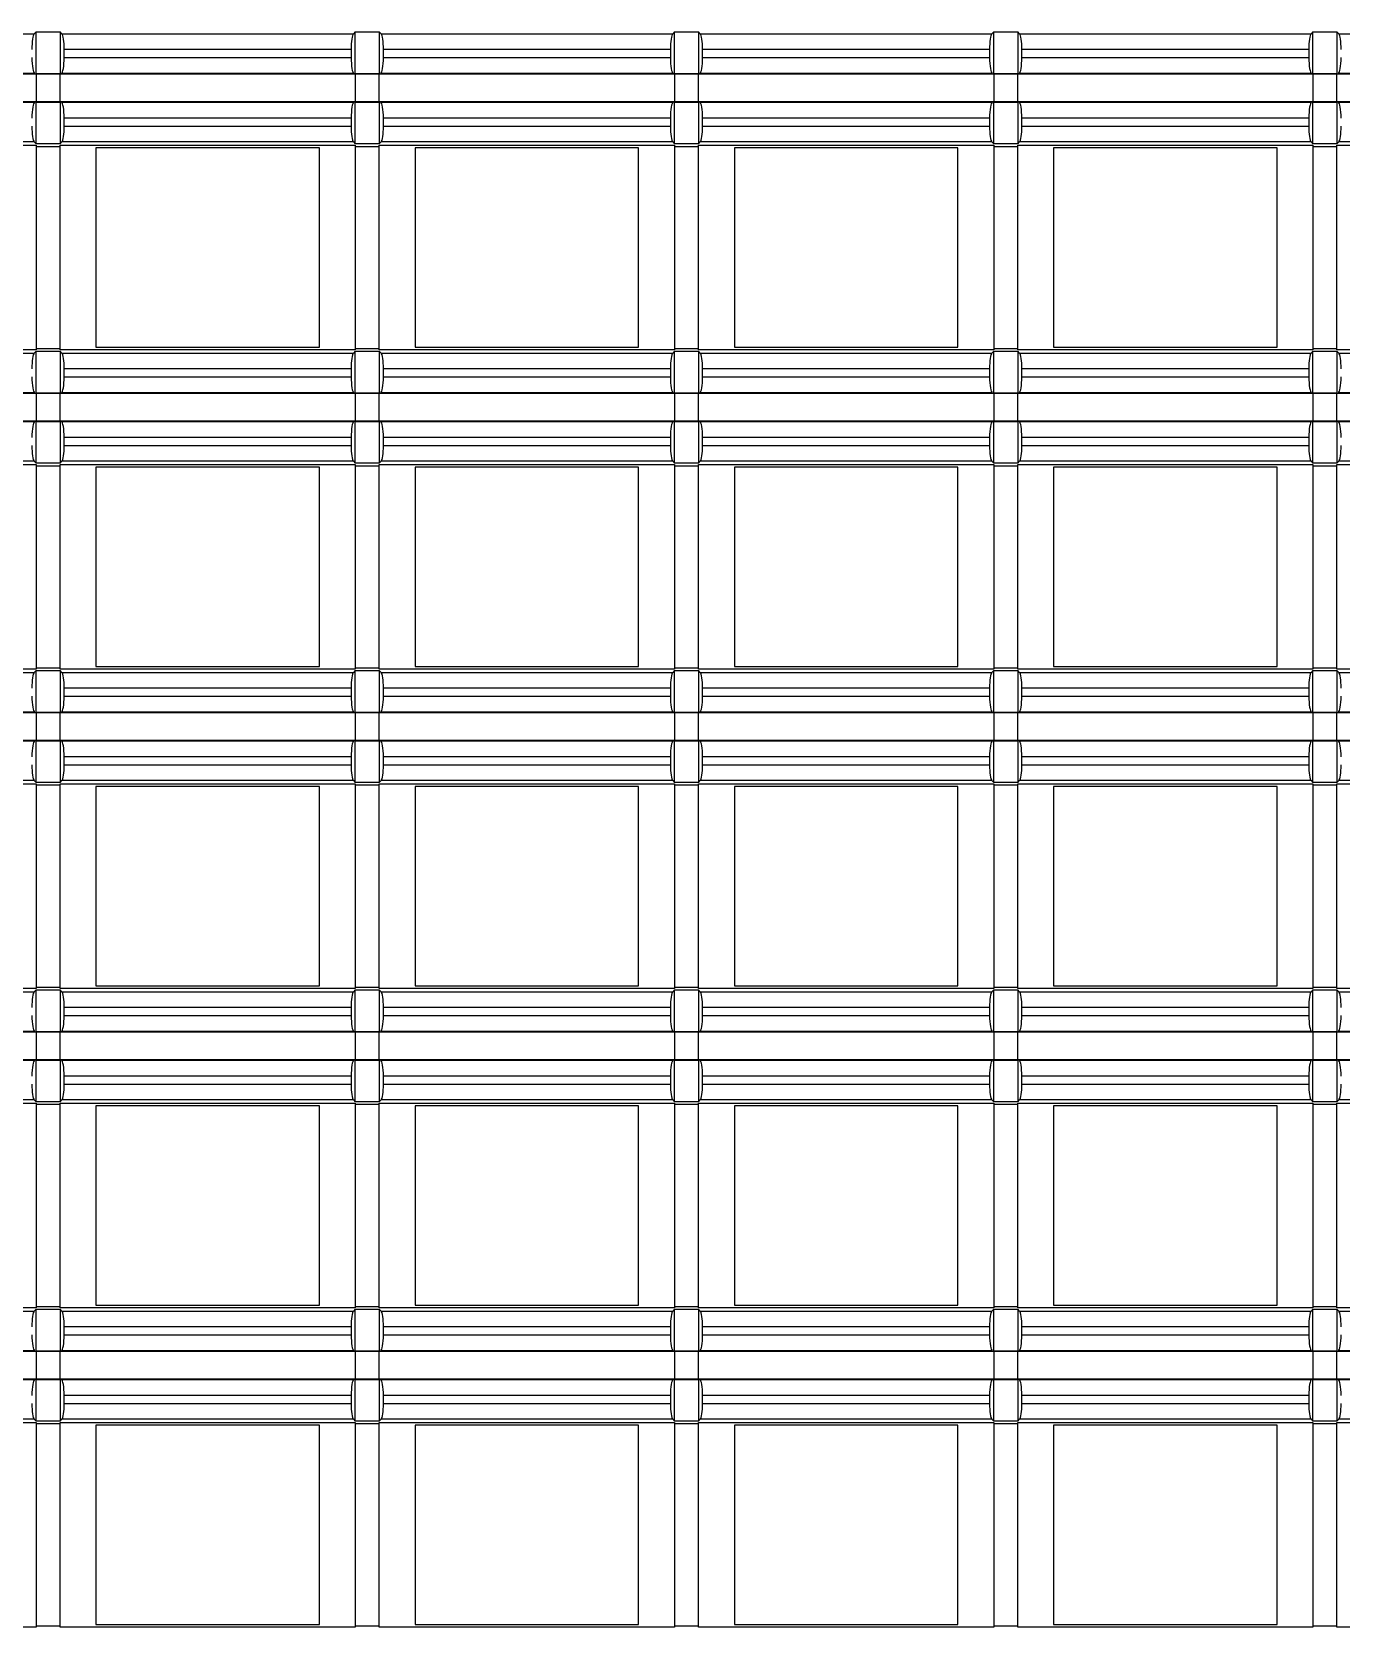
# Model space of a CAD drawing. Header units: inches. Extents: x 0 to 653, y 0 to 346.
# Drawn here: x 19.72 to 36.13, y 260.1 to 280.08 of the extents above; entities that cross this region are included whole.
import ezdxf

# ---------------------------------------------------------------- set-up
doc = ezdxf.new("R2010")
doc.units = ezdxf.units.IN
doc.header["$LTSCALE"] = 35.925693
doc.header["$MEASUREMENT"] = 0
doc.layers.add('2', color=7, linetype='CONTINUOUS')

msp = doc.modelspace()

# ---------------------------------------------------------------- linework, layer by layer
at = {"layer": '2', "color": 132, "linetype": 'Continuous', "true_color": 0x00cccc}
for p, q in [((16.096, 280.058), (19.75, 280.058)), ((19.773, 280.082), (19.75, 280.058)), ((19.773, 279.558), (19.773, 280.082)), ((19.773, 280.082), (20.073, 280.082)), ((20.073, 280.082), (20.073, 279.558)), ((20.096, 280.058), (20.073, 280.082)), ((20.096, 280.058), (23.75, 280.058)), ((23.773, 280.082), (23.75, 280.058)), ((23.773, 279.558), (23.773, 280.082)), ((23.773, 280.082), (24.073, 280.082)), ((24.073, 280.082), (24.073, 279.558)), ((24.096, 280.058), (24.073, 280.082)), ((24.096, 280.058), (27.75, 280.058)), ((27.773, 280.082), (27.75, 280.058)), ((27.773, 279.558), (27.773, 280.082)), ((27.773, 280.082), (28.073, 280.082)), ((28.073, 280.082), (28.073, 279.558)), ((28.096, 280.058), (28.073, 280.082)), ((28.096, 280.058), (31.75, 280.058)), ((31.773, 280.082), (31.75, 280.058)), ((31.773, 279.558), (31.773, 280.082)), ((31.773, 280.082), (32.073, 280.082)), ((32.073, 280.082), (32.073, 279.558)), ((32.096, 280.058), (32.073, 280.082)), ((32.096, 280.058), (35.75, 280.058)), ((35.773, 280.082), (35.75, 280.058)), ((35.773, 279.558), (35.773, 280.082)), ((35.773, 280.082), (36.073, 280.082)), ((36.073, 280.082), (36.073, 279.558)), ((36.096, 280.058), (36.073, 280.082)), ((36.096, 280.058), (39.749, 280.058)), ((20.126, 279.762), (20.126, 279.861)), ((23.721, 279.861), (20.126, 279.861)), ((20.126, 279.762), (23.721, 279.762)), ((23.721, 279.861), (23.721, 279.762)), ((24.125, 279.762), (24.125, 279.861)), ((27.721, 279.861), (24.125, 279.861)), ((24.125, 279.762), (27.721, 279.762)), ((27.721, 279.861), (27.721, 279.762)), ((28.125, 279.762), (28.125, 279.861)), ((31.72, 279.861), (28.125, 279.861)), ((28.125, 279.762), (31.72, 279.762)), ((31.72, 279.861), (31.72, 279.762)), ((32.125, 279.762), (32.125, 279.861)), ((35.72, 279.861), (32.125, 279.861)), ((32.125, 279.762), (35.72, 279.762)), ((35.72, 279.861), (35.72, 279.762)), ((16.073, 279.555), (19.773, 279.555)), ((19.755, 279.562), (16.092, 279.562)), ((19.755, 279.562), (19.773, 279.558)), ((20.073, 279.558), (19.773, 279.558)), ((19.773, 279.555), (19.773, 279.207)), ((20.073, 279.551), (19.773, 279.551)), ((20.073, 279.558), (20.092, 279.562)), ((20.073, 279.207), (20.073, 279.555)), ((20.073, 279.555), (23.773, 279.555)), ((23.755, 279.562), (20.092, 279.562)), ((23.755, 279.562), (23.773, 279.558)), ((24.073, 279.558), (23.773, 279.558)), ((23.773, 279.555), (23.773, 279.207)), ((24.073, 279.551), (23.773, 279.551)), ((24.073, 279.558), (24.091, 279.562)), ((24.073, 279.207), (24.073, 279.555)), ((24.073, 279.555), (27.773, 279.555)), ((27.755, 279.562), (24.091, 279.562)), ((27.755, 279.562), (27.773, 279.558)), ((28.073, 279.558), (27.773, 279.558)), ((27.773, 279.555), (27.773, 279.207)), ((28.073, 279.551), (27.773, 279.551)), ((28.073, 279.558), (28.091, 279.562)), ((28.073, 279.207), (28.073, 279.555)), ((28.073, 279.555), (31.773, 279.555)), ((31.754, 279.562), (28.091, 279.562)), ((31.754, 279.562), (31.773, 279.558)), ((32.073, 279.558), (31.773, 279.558)), ((31.773, 279.555), (31.773, 279.207)), ((32.073, 279.551), (31.773, 279.551)), ((32.073, 279.558), (32.091, 279.562)), ((32.073, 279.207), (32.073, 279.555)), ((32.073, 279.555), (35.773, 279.555)), ((35.754, 279.562), (32.091, 279.562)), ((35.754, 279.562), (35.773, 279.558)), ((36.073, 279.558), (35.773, 279.558)), ((35.773, 279.555), (35.773, 279.207)), ((36.073, 279.551), (35.773, 279.551)), ((36.073, 279.558), (36.091, 279.562)), ((36.073, 279.207), (36.073, 279.555)), ((36.073, 279.555), (39.773, 279.555)), ((39.754, 279.562), (36.091, 279.562)), ((19.773, 279.207), (16.073, 279.207)), ((16.092, 279.2), (19.755, 279.2)), ((19.773, 279.203), (19.755, 279.2)), ((19.773, 279.21), (20.073, 279.21)), ((19.773, 278.68), (19.773, 279.203)), ((19.773, 279.203), (20.073, 279.203)), ((23.773, 279.207), (20.073, 279.207)), ((20.073, 279.203), (20.073, 278.68)), ((20.092, 279.2), (20.073, 279.203)), ((20.092, 279.2), (23.755, 279.2)), ((23.773, 279.203), (23.755, 279.2)), ((23.773, 279.21), (24.073, 279.21)), ((23.773, 278.68), (23.773, 279.203)), ((23.773, 279.203), (24.073, 279.203)), ((27.773, 279.207), (24.073, 279.207)), ((24.073, 279.203), (24.073, 278.68)), ((24.091, 279.2), (24.073, 279.203)), ((24.091, 279.2), (27.755, 279.2)), ((27.773, 279.203), (27.755, 279.2)), ((27.773, 279.21), (28.073, 279.21)), ((27.773, 278.68), (27.773, 279.203)), ((27.773, 279.203), (28.073, 279.203)), ((31.773, 279.207), (28.073, 279.207)), ((28.073, 279.203), (28.073, 278.68)), ((28.091, 279.2), (28.073, 279.203)), ((28.091, 279.2), (31.754, 279.2)), ((31.773, 279.203), (31.754, 279.2)), ((31.773, 279.21), (32.073, 279.21)), ((31.773, 278.68), (31.773, 279.203)), ((31.773, 279.203), (32.073, 279.203)), ((35.773, 279.207), (32.073, 279.207)), ((32.073, 279.203), (32.073, 278.68)), ((32.091, 279.2), (32.073, 279.203)), ((32.091, 279.2), (35.754, 279.2)), ((35.773, 279.203), (35.754, 279.2)), ((35.773, 279.21), (36.073, 279.21)), ((35.773, 278.68), (35.773, 279.203)), ((35.773, 279.203), (36.073, 279.203)), ((39.773, 279.207), (36.073, 279.207)), ((36.073, 279.203), (36.073, 278.68)), ((36.091, 279.2), (36.073, 279.203)), ((36.091, 279.2), (39.754, 279.2)), ((20.126, 278.9), (20.126, 279)), ((23.721, 279), (20.126, 279)), ((23.721, 279), (23.721, 278.9)), ((24.125, 278.9), (24.125, 279)), ((27.721, 279), (24.125, 279)), ((27.721, 279), (27.721, 278.9)), ((28.125, 278.9), (28.125, 279)), ((31.72, 279), (28.125, 279)), ((31.72, 279), (31.72, 278.9)), ((32.125, 278.9), (32.125, 279)), ((35.72, 279), (32.125, 279)), ((35.72, 279), (35.72, 278.9)), ((20.126, 278.9), (23.721, 278.9)), ((24.125, 278.9), (27.721, 278.9)), ((28.125, 278.9), (31.72, 278.9)), ((32.125, 278.9), (35.72, 278.9)), ((16.073, 278.662), (19.773, 278.662)), ((19.75, 278.703), (16.096, 278.703)), ((19.75, 278.703), (19.773, 278.68)), ((20.073, 278.68), (19.773, 278.68)), ((19.773, 278.662), (19.773, 276.099)), ((20.073, 278.644), (19.773, 278.644)), ((20.073, 278.68), (20.096, 278.703)), ((20.073, 276.099), (20.073, 278.662)), ((20.073, 278.662), (23.773, 278.662)), ((23.75, 278.703), (20.096, 278.703)), ((20.523, 278.631), (20.523, 276.131)), ((23.323, 278.631), (20.523, 278.631)), ((23.323, 276.131), (23.323, 278.631)), ((23.75, 278.703), (23.773, 278.68)), ((24.073, 278.68), (23.773, 278.68)), ((23.773, 278.662), (23.773, 276.099)), ((24.073, 278.644), (23.773, 278.644)), ((24.073, 278.68), (24.096, 278.703)), ((24.073, 276.099), (24.073, 278.662)), ((24.073, 278.662), (27.773, 278.662)), ((27.75, 278.703), (24.096, 278.703)), ((24.523, 278.631), (24.523, 276.131)), ((27.323, 278.631), (24.523, 278.631)), ((27.323, 276.131), (27.323, 278.631)), ((27.75, 278.703), (27.773, 278.68)), ((28.073, 278.68), (27.773, 278.68)), ((27.773, 278.662), (27.773, 276.099)), ((28.073, 278.644), (27.773, 278.644)), ((28.073, 278.68), (28.096, 278.703)), ((28.073, 276.099), (28.073, 278.662)), ((28.073, 278.662), (31.773, 278.662)), ((31.75, 278.703), (28.096, 278.703)), ((28.523, 278.631), (28.523, 276.131)), ((31.323, 278.631), (28.523, 278.631)), ((31.323, 276.131), (31.323, 278.631)), ((31.75, 278.703), (31.773, 278.68)), ((32.073, 278.68), (31.773, 278.68)), ((31.773, 278.662), (31.773, 276.099)), ((32.073, 278.644), (31.773, 278.644)), ((32.073, 278.68), (32.096, 278.703)), ((32.073, 276.099), (32.073, 278.662)), ((32.073, 278.662), (35.773, 278.662)), ((35.75, 278.703), (32.096, 278.703)), ((32.523, 278.631), (32.523, 276.131)), ((35.323, 278.631), (32.523, 278.631)), ((35.323, 276.131), (35.323, 278.631)), ((35.75, 278.703), (35.773, 278.68)), ((36.073, 278.68), (35.773, 278.68)), ((35.773, 278.662), (35.773, 276.099)), ((36.073, 278.644), (35.773, 278.644)), ((36.073, 278.68), (36.096, 278.703)), ((36.073, 276.099), (36.073, 278.662)), ((36.073, 278.662), (39.773, 278.662)), ((39.749, 278.703), (36.096, 278.703)), ((19.773, 276.099), (16.073, 276.099)), ((16.096, 276.059), (19.75, 276.059)), ((19.773, 276.082), (19.75, 276.059)), ((19.773, 276.117), (20.073, 276.117)), ((19.773, 275.558), (19.773, 276.082)), ((19.773, 276.082), (20.073, 276.082)), ((23.773, 276.099), (20.073, 276.099)), ((20.073, 276.082), (20.073, 275.558)), ((20.096, 276.059), (20.073, 276.082)), ((20.096, 276.059), (23.75, 276.059)), ((20.523, 276.131), (23.323, 276.131)), ((23.773, 276.082), (23.75, 276.059)), ((23.773, 276.117), (24.073, 276.117)), ((23.773, 275.558), (23.773, 276.082)), ((23.773, 276.082), (24.073, 276.082)), ((27.773, 276.099), (24.073, 276.099)), ((24.073, 276.082), (24.073, 275.558)), ((24.096, 276.059), (24.073, 276.082)), ((24.096, 276.059), (27.75, 276.059)), ((24.523, 276.131), (27.323, 276.131)), ((27.773, 276.082), (27.75, 276.059)), ((27.773, 276.117), (28.073, 276.117)), ((27.773, 275.558), (27.773, 276.082)), ((27.773, 276.082), (28.073, 276.082)), ((31.773, 276.099), (28.073, 276.099)), ((28.073, 276.082), (28.073, 275.558)), ((28.096, 276.059), (28.073, 276.082)), ((28.096, 276.059), (31.75, 276.059)), ((28.523, 276.131), (31.323, 276.131)), ((31.773, 276.082), (31.75, 276.059)), ((31.773, 276.117), (32.073, 276.117)), ((31.773, 275.558), (31.773, 276.082)), ((31.773, 276.082), (32.073, 276.082)), ((35.773, 276.099), (32.073, 276.099)), ((32.073, 276.082), (32.073, 275.558)), ((32.096, 276.059), (32.073, 276.082)), ((32.096, 276.059), (35.75, 276.059)), ((32.523, 276.131), (35.323, 276.131)), ((35.773, 276.082), (35.75, 276.059)), ((35.773, 276.117), (36.073, 276.117)), ((35.773, 275.558), (35.773, 276.082)), ((35.773, 276.082), (36.073, 276.082)), ((39.773, 276.099), (36.073, 276.099)), ((36.073, 276.082), (36.073, 275.558)), ((36.096, 276.059), (36.073, 276.082)), ((36.096, 276.059), (39.749, 276.059)), ((20.126, 275.762), (20.126, 275.862)), ((23.721, 275.862), (20.126, 275.862)), ((20.126, 275.762), (23.721, 275.762)), ((23.721, 275.862), (23.721, 275.762)), ((24.125, 275.762), (24.125, 275.862)), ((27.721, 275.862), (24.125, 275.862)), ((24.125, 275.762), (27.721, 275.762)), ((27.721, 275.862), (27.721, 275.762)), ((28.125, 275.762), (28.125, 275.862)), ((31.72, 275.862), (28.125, 275.862)), ((28.125, 275.762), (31.72, 275.762)), ((31.72, 275.862), (31.72, 275.762)), ((32.125, 275.762), (32.125, 275.862)), ((35.72, 275.862), (32.125, 275.862)), ((32.125, 275.762), (35.72, 275.762)), ((35.72, 275.862), (35.72, 275.762)), ((16.073, 275.555), (19.773, 275.555)), ((19.755, 275.562), (16.092, 275.562)), ((19.755, 275.562), (19.773, 275.558)), ((20.073, 275.558), (19.773, 275.558)), ((19.773, 275.555), (19.773, 275.207)), ((20.073, 275.558), (20.092, 275.562)), ((20.073, 275.207), (20.073, 275.555)), ((20.073, 275.555), (23.773, 275.555)), ((23.755, 275.562), (20.092, 275.562)), ((23.755, 275.562), (23.773, 275.558)), ((24.073, 275.558), (23.773, 275.558)), ((23.773, 275.555), (23.773, 275.207)), ((24.073, 275.558), (24.091, 275.562)), ((24.073, 275.207), (24.073, 275.555)), ((24.073, 275.555), (27.773, 275.555)), ((27.755, 275.562), (24.091, 275.562)), ((27.755, 275.562), (27.773, 275.558)), ((28.073, 275.558), (27.773, 275.558)), ((27.773, 275.555), (27.773, 275.207)), ((28.073, 275.558), (28.091, 275.562)), ((28.073, 275.207), (28.073, 275.555)), ((28.073, 275.555), (31.773, 275.555)), ((31.754, 275.562), (28.091, 275.562)), ((31.754, 275.562), (31.773, 275.558)), ((32.073, 275.558), (31.773, 275.558)), ((31.773, 275.555), (31.773, 275.207)), ((32.073, 275.558), (32.091, 275.562)), ((32.073, 275.207), (32.073, 275.555)), ((32.073, 275.555), (35.773, 275.555)), ((35.754, 275.562), (32.091, 275.562)), ((35.754, 275.562), (35.773, 275.558)), ((36.073, 275.558), (35.773, 275.558)), ((35.773, 275.555), (35.773, 275.207)), ((36.073, 275.558), (36.091, 275.562)), ((36.073, 275.207), (36.073, 275.555)), ((36.073, 275.555), (39.773, 275.555)), ((39.754, 275.562), (36.091, 275.562)), ((20.073, 275.551), (19.773, 275.551)), ((24.073, 275.551), (23.773, 275.551)), ((28.073, 275.551), (27.773, 275.551)), ((32.073, 275.551), (31.773, 275.551)), ((36.073, 275.551), (35.773, 275.551)), ((19.773, 275.207), (16.073, 275.207)), ((16.092, 275.2), (19.755, 275.2)), ((19.773, 275.203), (19.755, 275.2)), ((19.773, 275.21), (20.073, 275.21)), ((19.773, 274.68), (19.773, 275.203)), ((19.773, 275.203), (20.073, 275.203)), ((23.773, 275.207), (20.073, 275.207)), ((20.073, 275.203), (20.073, 274.68)), ((20.092, 275.2), (20.073, 275.203)), ((20.092, 275.2), (23.755, 275.2)), ((23.773, 275.203), (23.755, 275.2)), ((23.773, 275.21), (24.073, 275.21)), ((23.773, 274.68), (23.773, 275.203)), ((23.773, 275.203), (24.073, 275.203)), ((27.773, 275.207), (24.073, 275.207)), ((24.073, 275.203), (24.073, 274.68)), ((24.091, 275.2), (24.073, 275.203)), ((24.091, 275.2), (27.755, 275.2)), ((27.773, 275.203), (27.755, 275.2)), ((27.773, 275.21), (28.073, 275.21)), ((27.773, 274.68), (27.773, 275.203)), ((27.773, 275.203), (28.073, 275.203)), ((31.773, 275.207), (28.073, 275.207)), ((28.073, 275.203), (28.073, 274.68)), ((28.091, 275.2), (28.073, 275.203)), ((28.091, 275.2), (31.754, 275.2)), ((31.773, 275.203), (31.754, 275.2)), ((31.773, 275.21), (32.073, 275.21)), ((31.773, 274.68), (31.773, 275.203)), ((31.773, 275.203), (32.073, 275.203)), ((35.773, 275.207), (32.073, 275.207)), ((32.073, 275.203), (32.073, 274.68)), ((32.091, 275.2), (32.073, 275.203)), ((32.091, 275.2), (35.754, 275.2)), ((35.773, 275.203), (35.754, 275.2)), ((35.773, 275.21), (36.073, 275.21)), ((35.773, 274.68), (35.773, 275.203)), ((35.773, 275.203), (36.073, 275.203)), ((39.773, 275.207), (36.073, 275.207)), ((36.073, 275.203), (36.073, 274.68)), ((36.091, 275.2), (36.073, 275.203)), ((36.091, 275.2), (39.754, 275.2)), ((20.126, 274.9), (20.126, 275)), ((23.721, 275), (20.126, 275)), ((23.721, 275), (23.721, 274.9)), ((24.125, 274.9), (24.125, 275)), ((27.721, 275), (24.125, 275)), ((27.721, 275), (27.721, 274.9)), ((28.125, 274.9), (28.125, 275)), ((31.72, 275), (28.125, 275)), ((31.72, 275), (31.72, 274.9)), ((32.125, 274.9), (32.125, 275)), ((35.72, 275), (32.125, 275)), ((35.72, 275), (35.72, 274.9)), ((20.126, 274.9), (23.721, 274.9)), ((24.125, 274.9), (27.721, 274.9)), ((28.125, 274.9), (31.72, 274.9)), ((32.125, 274.9), (35.72, 274.9)), ((16.073, 274.662), (19.773, 274.662)), ((19.75, 274.703), (16.096, 274.703)), ((19.75, 274.703), (19.773, 274.68)), ((20.073, 274.68), (19.773, 274.68)), ((19.773, 274.662), (19.773, 272.1)), ((20.073, 274.644), (19.773, 274.644)), ((20.073, 274.68), (20.096, 274.703)), ((20.073, 272.1), (20.073, 274.662)), ((20.073, 274.662), (23.773, 274.662)), ((23.75, 274.703), (20.096, 274.703)), ((20.523, 274.631), (20.523, 272.131)), ((23.323, 274.631), (20.523, 274.631)), ((23.323, 272.131), (23.323, 274.631)), ((23.75, 274.703), (23.773, 274.68)), ((24.073, 274.68), (23.773, 274.68)), ((23.773, 274.662), (23.773, 272.1)), ((24.073, 274.644), (23.773, 274.644)), ((24.073, 274.68), (24.096, 274.703)), ((24.073, 272.1), (24.073, 274.662)), ((24.073, 274.662), (27.773, 274.662)), ((27.75, 274.703), (24.096, 274.703)), ((24.523, 274.631), (24.523, 272.131)), ((27.323, 274.631), (24.523, 274.631)), ((27.323, 272.131), (27.323, 274.631)), ((27.75, 274.703), (27.773, 274.68)), ((28.073, 274.68), (27.773, 274.68)), ((27.773, 274.662), (27.773, 272.1)), ((28.073, 274.644), (27.773, 274.644)), ((28.073, 274.68), (28.096, 274.703)), ((28.073, 272.1), (28.073, 274.662)), ((28.073, 274.662), (31.773, 274.662)), ((31.75, 274.703), (28.096, 274.703)), ((28.523, 274.631), (28.523, 272.131)), ((31.323, 274.631), (28.523, 274.631)), ((31.323, 272.131), (31.323, 274.631)), ((31.75, 274.703), (31.773, 274.68)), ((32.073, 274.68), (31.773, 274.68)), ((31.773, 274.662), (31.773, 272.1)), ((32.073, 274.644), (31.773, 274.644)), ((32.073, 274.68), (32.096, 274.703)), ((32.073, 272.1), (32.073, 274.662)), ((32.073, 274.662), (35.773, 274.662)), ((35.75, 274.703), (32.096, 274.703)), ((32.523, 274.631), (32.523, 272.131)), ((35.323, 274.631), (32.523, 274.631)), ((35.323, 272.131), (35.323, 274.631)), ((35.75, 274.703), (35.773, 274.68)), ((36.073, 274.68), (35.773, 274.68)), ((35.773, 274.662), (35.773, 272.1)), ((36.073, 274.644), (35.773, 274.644)), ((36.073, 274.68), (36.096, 274.703)), ((36.073, 272.1), (36.073, 274.662)), ((36.073, 274.662), (39.773, 274.662)), ((39.749, 274.703), (36.096, 274.703)), ((19.773, 272.1), (16.073, 272.1)), ((16.096, 272.059), (19.75, 272.059)), ((19.773, 272.082), (19.75, 272.059)), ((19.773, 272.117), (20.073, 272.117)), ((19.773, 271.558), (19.773, 272.082)), ((19.773, 272.082), (20.073, 272.082)), ((23.773, 272.1), (20.073, 272.1)), ((20.073, 272.082), (20.073, 271.558)), ((20.096, 272.059), (20.073, 272.082)), ((20.096, 272.059), (23.75, 272.059)), ((20.523, 272.131), (23.323, 272.131)), ((23.773, 272.082), (23.75, 272.059)), ((23.773, 272.117), (24.073, 272.117)), ((23.773, 271.558), (23.773, 272.082)), ((23.773, 272.082), (24.073, 272.082)), ((27.773, 272.1), (24.073, 272.1)), ((24.073, 272.082), (24.073, 271.558)), ((24.096, 272.059), (24.073, 272.082)), ((24.096, 272.059), (27.75, 272.059)), ((24.523, 272.131), (27.323, 272.131)), ((27.773, 272.082), (27.75, 272.059)), ((27.773, 272.117), (28.073, 272.117)), ((27.773, 271.558), (27.773, 272.082)), ((27.773, 272.082), (28.073, 272.082)), ((31.773, 272.1), (28.073, 272.1)), ((28.073, 272.082), (28.073, 271.558)), ((28.096, 272.059), (28.073, 272.082)), ((28.096, 272.059), (31.75, 272.059)), ((28.523, 272.131), (31.323, 272.131)), ((31.773, 272.082), (31.75, 272.059)), ((31.773, 272.117), (32.073, 272.117)), ((31.773, 271.558), (31.773, 272.082)), ((31.773, 272.082), (32.073, 272.082)), ((35.773, 272.1), (32.073, 272.1)), ((32.073, 272.082), (32.073, 271.558)), ((32.096, 272.059), (32.073, 272.082)), ((32.096, 272.059), (35.75, 272.059)), ((32.523, 272.131), (35.323, 272.131)), ((35.773, 272.082), (35.75, 272.059)), ((35.773, 272.117), (36.073, 272.117)), ((35.773, 271.558), (35.773, 272.082)), ((35.773, 272.082), (36.073, 272.082)), ((39.773, 272.1), (36.073, 272.1)), ((36.073, 272.082), (36.073, 271.558)), ((36.096, 272.059), (36.073, 272.082)), ((36.096, 272.059), (39.749, 272.059)), ((20.126, 271.762), (20.126, 271.862)), ((23.721, 271.862), (20.126, 271.862)), ((20.126, 271.762), (23.721, 271.762)), ((23.721, 271.862), (23.721, 271.762)), ((24.125, 271.762), (24.125, 271.862)), ((27.721, 271.862), (24.125, 271.862)), ((24.125, 271.762), (27.721, 271.762)), ((27.721, 271.862), (27.721, 271.762)), ((28.125, 271.762), (28.125, 271.862)), ((31.72, 271.862), (28.125, 271.862)), ((28.125, 271.762), (31.72, 271.762)), ((31.72, 271.862), (31.72, 271.762)), ((32.125, 271.762), (32.125, 271.862)), ((35.72, 271.862), (32.125, 271.862)), ((32.125, 271.762), (35.72, 271.762)), ((35.72, 271.862), (35.72, 271.762)), ((19.755, 271.562), (16.092, 271.562)), ((19.755, 271.562), (19.773, 271.558)), ((20.073, 271.558), (19.773, 271.558)), ((20.073, 271.558), (20.092, 271.562)), ((23.755, 271.562), (20.092, 271.562)), ((23.755, 271.562), (23.773, 271.558)), ((24.073, 271.558), (23.773, 271.558)), ((24.073, 271.558), (24.091, 271.562)), ((27.755, 271.562), (24.091, 271.562)), ((27.755, 271.562), (27.773, 271.558)), ((28.073, 271.558), (27.773, 271.558)), ((28.073, 271.558), (28.091, 271.562)), ((31.754, 271.562), (28.091, 271.562)), ((31.754, 271.562), (31.773, 271.558)), ((32.073, 271.558), (31.773, 271.558)), ((32.073, 271.558), (32.091, 271.562)), ((35.754, 271.562), (32.091, 271.562)), ((35.754, 271.562), (35.773, 271.558)), ((36.073, 271.558), (35.773, 271.558)), ((36.073, 271.558), (36.091, 271.562)), ((39.754, 271.562), (36.091, 271.562)), ((16.073, 271.555), (19.773, 271.555)), ((19.773, 271.555), (19.773, 271.207)), ((20.073, 271.551), (19.773, 271.551)), ((20.073, 271.207), (20.073, 271.555)), ((20.073, 271.555), (23.773, 271.555)), ((23.773, 271.555), (23.773, 271.207)), ((24.073, 271.551), (23.773, 271.551)), ((24.073, 271.207), (24.073, 271.555)), ((24.073, 271.555), (27.773, 271.555)), ((27.773, 271.555), (27.773, 271.207)), ((28.073, 271.551), (27.773, 271.551)), ((28.073, 271.207), (28.073, 271.555)), ((28.073, 271.555), (31.773, 271.555)), ((31.773, 271.555), (31.773, 271.207)), ((32.073, 271.551), (31.773, 271.551)), ((32.073, 271.207), (32.073, 271.555)), ((32.073, 271.555), (35.773, 271.555)), ((35.773, 271.555), (35.773, 271.207)), ((36.073, 271.551), (35.773, 271.551)), ((36.073, 271.207), (36.073, 271.555)), ((36.073, 271.555), (39.773, 271.555)), ((19.773, 271.207), (16.073, 271.207)), ((16.092, 271.2), (19.755, 271.2)), ((19.773, 271.203), (19.755, 271.2)), ((19.773, 271.21), (20.073, 271.21)), ((19.773, 270.68), (19.773, 271.203)), ((19.773, 271.203), (20.073, 271.203)), ((23.773, 271.207), (20.073, 271.207)), ((20.073, 271.203), (20.073, 270.68)), ((20.092, 271.2), (20.073, 271.203)), ((20.092, 271.2), (23.755, 271.2)), ((23.773, 271.203), (23.755, 271.2)), ((23.773, 271.21), (24.073, 271.21)), ((23.773, 270.68), (23.773, 271.203)), ((23.773, 271.203), (24.073, 271.203)), ((27.773, 271.207), (24.073, 271.207)), ((24.073, 271.203), (24.073, 270.68)), ((24.091, 271.2), (24.073, 271.203)), ((24.091, 271.2), (27.755, 271.2)), ((27.773, 271.203), (27.755, 271.2)), ((27.773, 271.21), (28.073, 271.21)), ((27.773, 270.68), (27.773, 271.203)), ((27.773, 271.203), (28.073, 271.203)), ((31.773, 271.207), (28.073, 271.207)), ((28.073, 271.203), (28.073, 270.68)), ((28.091, 271.2), (28.073, 271.203)), ((28.091, 271.2), (31.754, 271.2)), ((31.773, 271.203), (31.754, 271.2)), ((31.773, 271.21), (32.073, 271.21)), ((31.773, 270.68), (31.773, 271.203)), ((31.773, 271.203), (32.073, 271.203)), ((35.773, 271.207), (32.073, 271.207)), ((32.073, 271.203), (32.073, 270.68)), ((32.091, 271.2), (32.073, 271.203)), ((32.091, 271.2), (35.754, 271.2)), ((35.773, 271.203), (35.754, 271.2)), ((35.773, 271.21), (36.073, 271.21)), ((35.773, 270.68), (35.773, 271.203)), ((35.773, 271.203), (36.073, 271.203)), ((39.773, 271.207), (36.073, 271.207)), ((36.073, 271.203), (36.073, 270.68)), ((36.091, 271.2), (36.073, 271.203)), ((36.091, 271.2), (39.754, 271.2)), ((20.126, 270.9), (20.126, 271)), ((23.721, 271), (20.126, 271)), ((23.721, 271), (23.721, 270.9)), ((24.125, 270.9), (24.125, 271)), ((27.721, 271), (24.125, 271)), ((27.721, 271), (27.721, 270.9)), ((28.125, 270.9), (28.125, 271)), ((31.72, 271), (28.125, 271)), ((31.72, 271), (31.72, 270.9)), ((32.125, 270.9), (32.125, 271)), ((35.72, 271), (32.125, 271)), ((35.72, 271), (35.72, 270.9)), ((20.126, 270.9), (23.721, 270.9)), ((24.125, 270.9), (27.721, 270.9)), ((28.125, 270.9), (31.72, 270.9)), ((32.125, 270.9), (35.72, 270.9)), ((16.073, 270.662), (19.773, 270.662)), ((19.75, 270.703), (16.096, 270.703)), ((19.75, 270.703), (19.773, 270.68)), ((20.073, 270.68), (19.773, 270.68)), ((19.773, 270.662), (19.773, 268.1)), ((20.073, 270.645), (19.773, 270.645)), ((20.073, 270.68), (20.096, 270.703)), ((20.073, 268.1), (20.073, 270.662)), ((20.073, 270.662), (23.773, 270.662)), ((23.75, 270.703), (20.096, 270.703)), ((20.523, 270.631), (20.523, 268.131)), ((23.323, 270.631), (20.523, 270.631)), ((23.323, 268.131), (23.323, 270.631)), ((23.75, 270.703), (23.773, 270.68)), ((24.073, 270.68), (23.773, 270.68)), ((23.773, 270.662), (23.773, 268.1)), ((24.073, 270.645), (23.773, 270.645)), ((24.073, 270.68), (24.096, 270.703)), ((24.073, 268.1), (24.073, 270.662)), ((24.073, 270.662), (27.773, 270.662)), ((27.75, 270.703), (24.096, 270.703)), ((24.523, 270.631), (24.523, 268.131)), ((27.323, 270.631), (24.523, 270.631)), ((27.323, 268.131), (27.323, 270.631)), ((27.75, 270.703), (27.773, 270.68)), ((28.073, 270.68), (27.773, 270.68)), ((27.773, 270.662), (27.773, 268.1)), ((28.073, 270.645), (27.773, 270.645)), ((28.073, 270.68), (28.096, 270.703)), ((28.073, 268.1), (28.073, 270.662)), ((28.073, 270.662), (31.773, 270.662)), ((31.75, 270.703), (28.096, 270.703)), ((28.523, 270.631), (28.523, 268.131)), ((31.323, 270.631), (28.523, 270.631)), ((31.323, 268.131), (31.323, 270.631)), ((31.75, 270.703), (31.773, 270.68)), ((32.073, 270.68), (31.773, 270.68)), ((31.773, 270.662), (31.773, 268.1)), ((32.073, 270.645), (31.773, 270.645)), ((32.073, 270.68), (32.096, 270.703)), ((32.073, 268.1), (32.073, 270.662)), ((32.073, 270.662), (35.773, 270.662)), ((35.75, 270.703), (32.096, 270.703)), ((32.523, 270.631), (32.523, 268.131)), ((35.323, 270.631), (32.523, 270.631)), ((35.323, 268.131), (35.323, 270.631)), ((35.75, 270.703), (35.773, 270.68)), ((36.073, 270.68), (35.773, 270.68)), ((35.773, 270.662), (35.773, 268.1)), ((36.073, 270.645), (35.773, 270.645)), ((36.073, 270.68), (36.096, 270.703)), ((36.073, 268.1), (36.073, 270.662)), ((36.073, 270.662), (39.773, 270.662)), ((39.749, 270.703), (36.096, 270.703)), ((19.773, 268.1), (16.073, 268.1)), ((16.096, 268.059), (19.75, 268.059)), ((19.773, 268.082), (19.75, 268.059)), ((19.773, 268.117), (20.073, 268.117)), ((19.773, 267.558), (19.773, 268.082)), ((19.773, 268.082), (20.073, 268.082)), ((23.773, 268.1), (20.073, 268.1)), ((20.073, 268.082), (20.073, 267.558)), ((20.096, 268.059), (20.073, 268.082)), ((20.096, 268.059), (23.75, 268.059)), ((20.523, 268.131), (23.323, 268.131)), ((23.773, 268.082), (23.75, 268.059)), ((23.773, 268.117), (24.073, 268.117)), ((23.773, 267.558), (23.773, 268.082)), ((23.773, 268.082), (24.073, 268.082)), ((27.773, 268.1), (24.073, 268.1)), ((24.073, 268.082), (24.073, 267.558)), ((24.096, 268.059), (24.073, 268.082)), ((24.096, 268.059), (27.75, 268.059)), ((24.523, 268.131), (27.323, 268.131)), ((27.773, 268.082), (27.75, 268.059)), ((27.773, 268.117), (28.073, 268.117)), ((27.773, 267.558), (27.773, 268.082)), ((27.773, 268.082), (28.073, 268.082)), ((31.773, 268.1), (28.073, 268.1)), ((28.073, 268.082), (28.073, 267.558)), ((28.096, 268.059), (28.073, 268.082)), ((28.096, 268.059), (31.75, 268.059)), ((28.523, 268.131), (31.323, 268.131)), ((31.773, 268.082), (31.75, 268.059)), ((31.773, 268.117), (32.073, 268.117)), ((31.773, 267.558), (31.773, 268.082)), ((31.773, 268.082), (32.073, 268.082)), ((35.773, 268.1), (32.073, 268.1)), ((32.073, 268.082), (32.073, 267.558)), ((32.096, 268.059), (32.073, 268.082)), ((32.096, 268.059), (35.75, 268.059)), ((32.523, 268.131), (35.323, 268.131)), ((35.773, 268.082), (35.75, 268.059)), ((35.773, 268.117), (36.073, 268.117)), ((35.773, 267.558), (35.773, 268.082)), ((35.773, 268.082), (36.073, 268.082)), ((39.773, 268.1), (36.073, 268.1)), ((36.073, 268.082), (36.073, 267.558)), ((36.096, 268.059), (36.073, 268.082)), ((36.096, 268.059), (39.749, 268.059)), ((20.126, 267.762), (20.126, 267.862)), ((23.721, 267.862), (20.126, 267.862)), ((20.126, 267.762), (23.721, 267.762)), ((23.721, 267.862), (23.721, 267.762)), ((24.125, 267.762), (24.125, 267.862)), ((27.721, 267.862), (24.125, 267.862)), ((24.125, 267.762), (27.721, 267.762)), ((27.721, 267.862), (27.721, 267.762)), ((28.125, 267.762), (28.125, 267.862)), ((31.72, 267.862), (28.125, 267.862)), ((28.125, 267.762), (31.72, 267.762)), ((31.72, 267.862), (31.72, 267.762)), ((32.125, 267.762), (32.125, 267.862)), ((35.72, 267.862), (32.125, 267.862)), ((32.125, 267.762), (35.72, 267.762)), ((35.72, 267.862), (35.72, 267.762)), ((19.755, 267.562), (16.092, 267.562)), ((19.755, 267.562), (19.773, 267.558)), ((20.073, 267.558), (20.092, 267.562)), ((23.755, 267.562), (20.092, 267.562)), ((23.755, 267.562), (23.773, 267.558)), ((24.073, 267.558), (24.091, 267.562)), ((27.755, 267.562), (24.091, 267.562)), ((27.755, 267.562), (27.773, 267.558)), ((28.073, 267.558), (28.091, 267.562)), ((31.754, 267.562), (28.091, 267.562)), ((31.754, 267.562), (31.773, 267.558)), ((32.073, 267.558), (32.091, 267.562)), ((35.754, 267.562), (32.091, 267.562)), ((35.754, 267.562), (35.773, 267.558)), ((36.073, 267.558), (36.091, 267.562)), ((39.754, 267.562), (36.091, 267.562)), ((16.073, 267.555), (19.773, 267.555)), ((20.073, 267.558), (19.773, 267.558)), ((19.773, 267.555), (19.773, 267.207)), ((20.073, 267.551), (19.773, 267.551)), ((20.073, 267.207), (20.073, 267.555)), ((20.073, 267.555), (23.773, 267.555)), ((24.073, 267.558), (23.773, 267.558)), ((23.773, 267.555), (23.773, 267.207)), ((24.073, 267.551), (23.773, 267.551)), ((24.073, 267.207), (24.073, 267.555)), ((24.073, 267.555), (27.773, 267.555)), ((28.073, 267.558), (27.773, 267.558)), ((27.773, 267.555), (27.773, 267.207)), ((28.073, 267.551), (27.773, 267.551)), ((28.073, 267.207), (28.073, 267.555)), ((28.073, 267.555), (31.773, 267.555)), ((32.073, 267.558), (31.773, 267.558)), ((31.773, 267.555), (31.773, 267.207)), ((32.073, 267.551), (31.773, 267.551)), ((32.073, 267.207), (32.073, 267.555)), ((32.073, 267.555), (35.773, 267.555)), ((36.073, 267.558), (35.773, 267.558)), ((35.773, 267.555), (35.773, 267.207)), ((36.073, 267.551), (35.773, 267.551)), ((36.073, 267.207), (36.073, 267.555)), ((36.073, 267.555), (39.773, 267.555)), ((19.773, 267.207), (16.073, 267.207)), ((16.092, 267.2), (19.755, 267.2)), ((19.773, 267.203), (19.755, 267.2)), ((19.773, 267.21), (20.073, 267.21)), ((19.773, 266.68), (19.773, 267.203)), ((19.773, 267.203), (20.073, 267.203)), ((23.773, 267.207), (20.073, 267.207)), ((20.073, 267.203), (20.073, 266.68)), ((20.092, 267.2), (20.073, 267.203)), ((20.092, 267.2), (23.755, 267.2)), ((23.773, 267.203), (23.755, 267.2)), ((23.773, 267.21), (24.073, 267.21)), ((23.773, 266.68), (23.773, 267.203)), ((23.773, 267.203), (24.073, 267.203)), ((27.773, 267.207), (24.073, 267.207)), ((24.073, 267.203), (24.073, 266.68)), ((24.091, 267.2), (24.073, 267.203)), ((24.091, 267.2), (27.755, 267.2)), ((27.773, 267.203), (27.755, 267.2)), ((27.773, 267.21), (28.073, 267.21)), ((27.773, 266.68), (27.773, 267.203)), ((27.773, 267.203), (28.073, 267.203)), ((31.773, 267.207), (28.073, 267.207)), ((28.073, 267.203), (28.073, 266.68)), ((28.091, 267.2), (28.073, 267.203)), ((28.091, 267.2), (31.754, 267.2)), ((31.773, 267.203), (31.754, 267.2)), ((31.773, 267.21), (32.073, 267.21)), ((31.773, 266.68), (31.773, 267.203)), ((31.773, 267.203), (32.073, 267.203)), ((35.773, 267.207), (32.073, 267.207)), ((32.073, 267.203), (32.073, 266.68)), ((32.091, 267.2), (32.073, 267.203)), ((32.091, 267.2), (35.754, 267.2)), ((35.773, 267.203), (35.754, 267.2)), ((35.773, 267.21), (36.073, 267.21)), ((35.773, 266.68), (35.773, 267.203)), ((35.773, 267.203), (36.073, 267.203)), ((39.773, 267.207), (36.073, 267.207)), ((36.073, 267.203), (36.073, 266.68)), ((36.091, 267.2), (36.073, 267.203)), ((36.091, 267.2), (39.754, 267.2)), ((20.126, 266.9), (20.126, 267)), ((23.721, 267), (20.126, 267)), ((23.721, 267), (23.721, 266.9)), ((24.125, 266.9), (24.125, 267)), ((27.721, 267), (24.125, 267)), ((27.721, 267), (27.721, 266.9)), ((28.125, 266.9), (28.125, 267)), ((31.72, 267), (28.125, 267)), ((31.72, 267), (31.72, 266.9)), ((32.125, 266.9), (32.125, 267)), ((35.72, 267), (32.125, 267)), ((35.72, 267), (35.72, 266.9)), ((20.126, 266.9), (23.721, 266.9)), ((24.125, 266.9), (27.721, 266.9)), ((28.125, 266.9), (31.72, 266.9)), ((32.125, 266.9), (35.72, 266.9)), ((16.073, 266.662), (19.773, 266.662)), ((19.75, 266.703), (16.096, 266.703)), ((19.75, 266.703), (19.773, 266.68)), ((20.073, 266.68), (19.773, 266.68)), ((19.773, 266.662), (19.773, 264.1)), ((20.073, 266.645), (19.773, 266.645)), ((20.073, 266.68), (20.096, 266.703)), ((20.073, 264.1), (20.073, 266.662)), ((20.073, 266.662), (23.773, 266.662)), ((23.75, 266.703), (20.096, 266.703)), ((20.523, 266.631), (20.523, 264.131)), ((23.323, 266.631), (20.523, 266.631)), ((23.323, 264.131), (23.323, 266.631)), ((23.75, 266.703), (23.773, 266.68)), ((24.073, 266.68), (23.773, 266.68)), ((23.773, 266.662), (23.773, 264.1)), ((24.073, 266.645), (23.773, 266.645)), ((24.073, 266.68), (24.096, 266.703)), ((24.073, 264.1), (24.073, 266.662)), ((24.073, 266.662), (27.773, 266.662)), ((27.75, 266.703), (24.096, 266.703)), ((24.523, 266.631), (24.523, 264.131)), ((27.323, 266.631), (24.523, 266.631)), ((27.323, 264.131), (27.323, 266.631)), ((27.75, 266.703), (27.773, 266.68)), ((28.073, 266.68), (27.773, 266.68)), ((27.773, 266.662), (27.773, 264.1)), ((28.073, 266.645), (27.773, 266.645)), ((28.073, 266.68), (28.096, 266.703)), ((28.073, 264.1), (28.073, 266.662)), ((28.073, 266.662), (31.773, 266.662)), ((31.75, 266.703), (28.096, 266.703)), ((28.523, 266.631), (28.523, 264.131)), ((31.323, 266.631), (28.523, 266.631)), ((31.323, 264.131), (31.323, 266.631)), ((31.75, 266.703), (31.773, 266.68)), ((32.073, 266.68), (31.773, 266.68)), ((31.773, 266.662), (31.773, 264.1)), ((32.073, 266.645), (31.773, 266.645)), ((32.073, 266.68), (32.096, 266.703)), ((32.073, 264.1), (32.073, 266.662)), ((32.073, 266.662), (35.773, 266.662)), ((35.75, 266.703), (32.096, 266.703)), ((32.523, 266.631), (32.523, 264.131)), ((35.323, 266.631), (32.523, 266.631)), ((35.323, 264.131), (35.323, 266.631)), ((35.75, 266.703), (35.773, 266.68)), ((36.073, 266.68), (35.773, 266.68)), ((35.773, 266.662), (35.773, 264.1)), ((36.073, 266.645), (35.773, 266.645)), ((36.073, 266.68), (36.096, 266.703)), ((36.073, 264.1), (36.073, 266.662)), ((36.073, 266.662), (39.773, 266.662)), ((39.749, 266.703), (36.096, 266.703)), ((19.773, 264.1), (16.073, 264.1)), ((16.096, 264.059), (19.75, 264.059)), ((19.773, 264.082), (19.75, 264.059)), ((19.773, 264.117), (20.073, 264.117)), ((19.773, 263.558), (19.773, 264.082)), ((19.773, 264.082), (20.073, 264.082)), ((23.773, 264.1), (20.073, 264.1)), ((20.073, 264.082), (20.073, 263.558)), ((20.096, 264.059), (20.073, 264.082)), ((20.096, 264.059), (23.75, 264.059)), ((20.523, 264.131), (23.323, 264.131)), ((23.773, 264.082), (23.75, 264.059)), ((23.773, 264.117), (24.073, 264.117)), ((23.773, 263.558), (23.773, 264.082)), ((23.773, 264.082), (24.073, 264.082)), ((27.773, 264.1), (24.073, 264.1)), ((24.073, 264.082), (24.073, 263.558)), ((24.096, 264.059), (24.073, 264.082)), ((24.096, 264.059), (27.75, 264.059)), ((24.523, 264.131), (27.323, 264.131)), ((27.773, 264.082), (27.75, 264.059)), ((27.773, 264.117), (28.073, 264.117)), ((27.773, 263.558), (27.773, 264.082)), ((27.773, 264.082), (28.073, 264.082)), ((31.773, 264.1), (28.073, 264.1)), ((28.073, 264.082), (28.073, 263.558)), ((28.096, 264.059), (28.073, 264.082)), ((28.096, 264.059), (31.75, 264.059)), ((28.523, 264.131), (31.323, 264.131)), ((31.773, 264.082), (31.75, 264.059)), ((31.773, 264.117), (32.073, 264.117)), ((31.773, 263.558), (31.773, 264.082)), ((31.773, 264.082), (32.073, 264.082)), ((35.773, 264.1), (32.073, 264.1)), ((32.073, 264.082), (32.073, 263.558)), ((32.096, 264.059), (32.073, 264.082)), ((32.096, 264.059), (35.75, 264.059)), ((32.523, 264.131), (35.323, 264.131)), ((35.773, 264.082), (35.75, 264.059)), ((35.773, 264.117), (36.073, 264.117)), ((35.773, 263.558), (35.773, 264.082)), ((35.773, 264.082), (36.073, 264.082)), ((39.773, 264.1), (36.073, 264.1)), ((36.073, 264.082), (36.073, 263.558)), ((36.096, 264.059), (36.073, 264.082)), ((36.096, 264.059), (39.749, 264.059)), ((20.126, 263.762), (20.126, 263.862)), ((23.721, 263.862), (20.126, 263.862)), ((23.721, 263.862), (23.721, 263.762)), ((24.125, 263.762), (24.125, 263.862)), ((27.721, 263.862), (24.125, 263.862)), ((27.721, 263.862), (27.721, 263.762)), ((28.125, 263.762), (28.125, 263.862)), ((31.72, 263.862), (28.125, 263.862)), ((31.72, 263.862), (31.72, 263.762)), ((32.125, 263.762), (32.125, 263.862)), ((35.72, 263.862), (32.125, 263.862)), ((35.72, 263.862), (35.72, 263.762)), ((20.126, 263.762), (23.721, 263.762)), ((24.125, 263.762), (27.721, 263.762)), ((28.125, 263.762), (31.72, 263.762)), ((32.125, 263.762), (35.72, 263.762)), ((16.073, 263.555), (19.773, 263.555)), ((19.755, 263.562), (16.092, 263.562)), ((19.755, 263.562), (19.773, 263.558)), ((20.073, 263.558), (19.773, 263.558)), ((19.773, 263.555), (19.773, 263.207)), ((20.073, 263.551), (19.773, 263.551)), ((20.073, 263.558), (20.092, 263.562)), ((20.073, 263.207), (20.073, 263.555)), ((20.073, 263.555), (23.773, 263.555)), ((23.755, 263.562), (20.092, 263.562)), ((23.755, 263.562), (23.773, 263.558)), ((24.073, 263.558), (23.773, 263.558)), ((23.773, 263.555), (23.773, 263.207)), ((24.073, 263.551), (23.773, 263.551)), ((24.073, 263.558), (24.091, 263.562)), ((24.073, 263.207), (24.073, 263.555)), ((24.073, 263.555), (27.773, 263.555)), ((27.755, 263.562), (24.091, 263.562)), ((27.755, 263.562), (27.773, 263.558)), ((28.073, 263.558), (27.773, 263.558)), ((27.773, 263.555), (27.773, 263.207)), ((28.073, 263.551), (27.773, 263.551)), ((28.073, 263.558), (28.091, 263.562)), ((28.073, 263.207), (28.073, 263.555)), ((28.073, 263.555), (31.773, 263.555)), ((31.754, 263.562), (28.091, 263.562)), ((31.754, 263.562), (31.773, 263.558)), ((32.073, 263.558), (31.773, 263.558)), ((31.773, 263.555), (31.773, 263.207)), ((32.073, 263.551), (31.773, 263.551)), ((32.073, 263.558), (32.091, 263.562)), ((32.073, 263.207), (32.073, 263.555)), ((32.073, 263.555), (35.773, 263.555)), ((35.754, 263.562), (32.091, 263.562)), ((35.754, 263.562), (35.773, 263.558)), ((36.073, 263.558), (35.773, 263.558)), ((35.773, 263.555), (35.773, 263.207)), ((36.073, 263.551), (35.773, 263.551)), ((36.073, 263.558), (36.091, 263.562)), ((36.073, 263.207), (36.073, 263.555)), ((36.073, 263.555), (39.773, 263.555)), ((39.754, 263.562), (36.091, 263.562)), ((19.773, 263.207), (16.073, 263.207)), ((16.092, 263.2), (19.755, 263.2)), ((19.773, 263.203), (19.755, 263.2)), ((19.773, 263.21), (20.073, 263.21)), ((19.773, 262.68), (19.773, 263.203)), ((19.773, 263.203), (20.073, 263.203)), ((23.773, 263.207), (20.073, 263.207)), ((20.073, 263.203), (20.073, 262.68)), ((20.092, 263.2), (20.073, 263.203)), ((20.092, 263.2), (23.755, 263.2)), ((23.773, 263.203), (23.755, 263.2)), ((23.773, 263.21), (24.073, 263.21)), ((23.773, 262.68), (23.773, 263.203)), ((23.773, 263.203), (24.073, 263.203)), ((27.773, 263.207), (24.073, 263.207)), ((24.073, 263.203), (24.073, 262.68)), ((24.091, 263.2), (24.073, 263.203)), ((24.091, 263.2), (27.755, 263.2)), ((27.773, 263.203), (27.755, 263.2)), ((27.773, 263.21), (28.073, 263.21)), ((27.773, 262.68), (27.773, 263.203)), ((27.773, 263.203), (28.073, 263.203)), ((31.773, 263.207), (28.073, 263.207)), ((28.073, 263.203), (28.073, 262.68)), ((28.091, 263.2), (28.073, 263.203)), ((28.091, 263.2), (31.754, 263.2)), ((31.773, 263.203), (31.754, 263.2)), ((31.773, 263.21), (32.073, 263.21)), ((31.773, 262.68), (31.773, 263.203)), ((31.773, 263.203), (32.073, 263.203)), ((35.773, 263.207), (32.073, 263.207)), ((32.073, 263.203), (32.073, 262.68)), ((32.091, 263.2), (32.073, 263.203)), ((32.091, 263.2), (35.754, 263.2)), ((35.773, 263.203), (35.754, 263.2)), ((35.773, 263.21), (36.073, 263.21)), ((35.773, 262.68), (35.773, 263.203)), ((35.773, 263.203), (36.073, 263.203)), ((39.773, 263.207), (36.073, 263.207)), ((36.073, 263.203), (36.073, 262.68)), ((36.091, 263.2), (36.073, 263.203)), ((36.091, 263.2), (39.754, 263.2)), ((20.126, 262.9), (20.126, 263)), ((23.721, 263), (20.126, 263)), ((23.721, 263), (23.721, 262.9)), ((24.125, 262.9), (24.125, 263)), ((27.721, 263), (24.125, 263)), ((27.721, 263), (27.721, 262.9)), ((28.125, 262.9), (28.125, 263)), ((31.72, 263), (28.125, 263)), ((31.72, 263), (31.72, 262.9)), ((32.125, 262.9), (32.125, 263)), ((35.72, 263), (32.125, 263)), ((35.72, 263), (35.72, 262.9)), ((20.126, 262.9), (23.721, 262.9)), ((24.125, 262.9), (27.721, 262.9)), ((28.125, 262.9), (31.72, 262.9)), ((32.125, 262.9), (35.72, 262.9)), ((16.073, 262.662), (19.773, 262.662)), ((19.75, 262.703), (16.096, 262.703)), ((19.75, 262.703), (19.773, 262.68)), ((20.073, 262.68), (19.773, 262.68)), ((19.773, 262.662), (19.773, 260.1)), ((20.073, 262.645), (19.773, 262.645)), ((20.073, 262.68), (20.096, 262.703)), ((20.073, 260.1), (20.073, 262.662)), ((20.073, 262.662), (23.773, 262.662)), ((23.75, 262.703), (20.096, 262.703)), ((20.523, 262.631), (20.523, 260.131)), ((23.323, 262.631), (20.523, 262.631)), ((23.323, 260.131), (23.323, 262.631)), ((23.75, 262.703), (23.773, 262.68)), ((24.073, 262.68), (23.773, 262.68)), ((23.773, 262.662), (23.773, 260.1)), ((24.073, 262.645), (23.773, 262.645)), ((24.073, 262.68), (24.096, 262.703)), ((24.073, 260.1), (24.073, 262.662)), ((24.073, 262.662), (27.773, 262.662)), ((27.75, 262.703), (24.096, 262.703)), ((24.523, 262.631), (24.523, 260.131)), ((27.323, 262.631), (24.523, 262.631)), ((27.323, 260.131), (27.323, 262.631)), ((27.75, 262.703), (27.773, 262.68)), ((28.073, 262.68), (27.773, 262.68)), ((27.773, 262.662), (27.773, 260.1)), ((28.073, 262.645), (27.773, 262.645)), ((28.073, 262.68), (28.096, 262.703)), ((28.073, 260.1), (28.073, 262.662)), ((28.073, 262.662), (31.773, 262.662)), ((31.75, 262.703), (28.096, 262.703)), ((28.523, 262.631), (28.523, 260.131)), ((31.323, 262.631), (28.523, 262.631)), ((31.323, 260.131), (31.323, 262.631)), ((31.75, 262.703), (31.773, 262.68)), ((32.073, 262.68), (31.773, 262.68)), ((31.773, 262.662), (31.773, 260.1)), ((32.073, 262.645), (31.773, 262.645)), ((32.073, 262.68), (32.096, 262.703)), ((32.073, 260.1), (32.073, 262.662)), ((32.073, 262.662), (35.773, 262.662)), ((35.75, 262.703), (32.096, 262.703)), ((32.523, 262.631), (32.523, 260.131)), ((35.323, 262.631), (32.523, 262.631)), ((35.323, 260.131), (35.323, 262.631)), ((35.75, 262.703), (35.773, 262.68)), ((36.073, 262.68), (35.773, 262.68)), ((35.773, 262.662), (35.773, 260.1)), ((36.073, 262.645), (35.773, 262.645)), ((36.073, 262.68), (36.096, 262.703)), ((36.073, 260.1), (36.073, 262.662)), ((36.073, 262.662), (39.773, 262.662)), ((39.749, 262.703), (36.096, 262.703)), ((19.773, 260.1), (16.073, 260.1)), ((19.773, 260.117), (20.073, 260.117)), ((23.773, 260.1), (20.073, 260.1)), ((20.523, 260.131), (23.323, 260.131)), ((23.773, 260.117), (24.073, 260.117)), ((27.773, 260.1), (24.073, 260.1)), ((24.523, 260.131), (27.323, 260.131)), ((27.773, 260.117), (28.073, 260.117)), ((31.773, 260.1), (28.073, 260.1)), ((28.523, 260.131), (31.323, 260.131)), ((31.773, 260.117), (32.073, 260.117)), ((35.773, 260.1), (32.073, 260.1)), ((32.523, 260.131), (35.323, 260.131)), ((35.773, 260.117), (36.073, 260.117)), ((39.773, 260.1), (36.073, 260.1))]:
    msp.add_line(p, q, dxfattribs=at)
for centre, start_param, end_param in [((19.756, 279.861), 0.174533, 1.570796), ((20.09, 279.861), -1.570796, -0.174533), ((23.756, 279.861), 0.174533, 1.570796), ((24.09, 279.861), -1.570796, -0.174533), ((27.756, 279.861), 0.174533, 1.570796), ((28.09, 279.861), -1.570796, -0.174533), ((31.756, 279.861), 0.174533, 1.570796), ((32.09, 279.861), -1.570796, -0.174533), ((35.756, 279.861), 0.174533, 1.570796), ((36.09, 279.861), -1.570796, -0.174533), ((19.756, 279.762), 1.570796, 3.106686), ((20.09, 279.762), -3.106686, -1.570796), ((23.756, 279.762), -4.712389, -3.176499), ((24.09, 279.762), -3.106686, -1.570796), ((27.756, 279.762), -4.712389, -3.176499), ((28.09, 279.762), -3.106686, -1.570796), ((31.756, 279.762), -4.712389, -3.176499), ((32.09, 279.762), -3.106686, -1.570796), ((35.756, 279.762), 1.570796, 3.106686), ((36.09, 279.762), -3.106686, -1.570796), ((19.756, 279), 0.034907, 1.570796), ((20.09, 279), -1.570796, -0.034907), ((23.756, 279), 0.034907, 1.570796), ((24.09, 279), -1.570796, -0.034907), ((27.756, 279), 0.034907, 1.570796), ((28.09, 279), -1.570796, -0.034907), ((31.756, 279), 0.034907, 1.570796), ((32.09, 279), -1.570796, -0.034907), ((35.756, 279), 0.034907, 1.570796), ((36.09, 279), -1.570796, -0.034907), ((19.756, 278.9), -4.712389, -3.316126), ((20.09, 278.9), -2.96706, -1.570796), ((23.756, 278.9), -4.712389, -3.316126), ((24.09, 278.9), -2.96706, -1.570796), ((27.756, 278.9), 1.570796, 2.96706), ((28.09, 278.9), -2.96706, -1.570796), ((31.756, 278.9), -4.712389, -3.316126), ((32.09, 278.9), -2.96706, -1.570796), ((35.756, 278.9), 1.570796, 2.96706), ((36.09, 278.9), -2.96706, -1.570796), ((19.756, 275.862), 0.174533, 1.570796), ((20.09, 275.862), -1.570796, -0.174533), ((23.756, 275.862), 0.174533, 1.570796), ((24.09, 275.862), -1.570796, -0.174533), ((27.756, 275.862), 0.174533, 1.570796), ((28.09, 275.862), -1.570796, -0.174533), ((31.756, 275.862), 0.174533, 1.570796), ((32.09, 275.862), -1.570796, -0.174533), ((35.756, 275.862), 0.174533, 1.570796), ((36.09, 275.862), -1.570796, -0.174533), ((19.756, 275.762), 1.570796, 3.106686), ((20.09, 275.762), -3.106686, -1.570796), ((23.756, 275.762), -4.712389, -3.176499), ((24.09, 275.762), -3.106686, -1.570796), ((27.756, 275.762), -4.712389, -3.176499), ((28.09, 275.762), -3.106686, -1.570796), ((31.756, 275.762), -4.712389, -3.176499), ((32.09, 275.762), -3.106686, -1.570796), ((35.756, 275.762), 1.570796, 3.106686), ((36.09, 275.762), -3.106686, -1.570796), ((19.756, 275), 0.034907, 1.570796), ((20.09, 275), -1.570796, -0.034907), ((23.756, 275), 0.034907, 1.570796), ((24.09, 275), -1.570796, -0.034907), ((27.756, 275), 0.034907, 1.570796), ((28.09, 275), -1.570796, -0.034907), ((31.756, 275), 0.034907, 1.570796), ((32.09, 275), -1.570796, -0.034907), ((35.756, 275), 0.034907, 1.570796), ((36.09, 275), -1.570796, -0.034907), ((19.756, 274.9), -4.712389, -3.316126), ((20.09, 274.9), -2.96706, -1.570796), ((23.756, 274.9), -4.712389, -3.316126), ((24.09, 274.9), -2.96706, -1.570796), ((27.756, 274.9), 1.570796, 2.96706), ((28.09, 274.9), -2.96706, -1.570796), ((31.756, 274.9), 1.570796, 2.96706), ((32.09, 274.9), -2.96706, -1.570796), ((35.756, 274.9), 1.570796, 2.96706), ((36.09, 274.9), -2.96706, -1.570796), ((19.756, 271.862), 0.174533, 1.570796), ((20.09, 271.862), -1.570796, -0.174533), ((23.756, 271.862), 0.174533, 1.570796), ((24.09, 271.862), -1.570796, -0.174533), ((27.756, 271.862), 0.174533, 1.570796), ((28.09, 271.862), -1.570796, -0.174533), ((31.756, 271.862), 0.174533, 1.570796), ((32.09, 271.862), -1.570796, -0.174533), ((35.756, 271.862), 0.174533, 1.570796), ((36.09, 271.862), -1.570796, -0.174533), ((19.756, 271.762), 1.570796, 3.106686), ((20.09, 271.762), -3.106686, -1.570796), ((23.756, 271.762), -4.712389, -3.176499), ((24.09, 271.762), -3.106686, -1.570796), ((27.756, 271.762), -4.712389, -3.176499), ((28.09, 271.762), -3.106686, -1.570796), ((31.756, 271.762), -4.712389, -3.176499), ((32.09, 271.762), -3.106686, -1.570796), ((35.756, 271.762), 1.570796, 3.106686), ((36.09, 271.762), -3.106686, -1.570796), ((19.756, 271), 0.034907, 1.570796), ((20.09, 271), -1.570796, -0.034907), ((23.756, 271), 0.034907, 1.570796), ((24.09, 271), -1.570796, -0.034907), ((27.756, 271), 0.034907, 1.570796), ((28.09, 271), -1.570796, -0.034907), ((31.756, 271), 0.034907, 1.570796), ((32.09, 271), -1.570796, -0.034907), ((35.756, 271), 0.034907, 1.570796), ((36.09, 271), -1.570796, -0.034907), ((19.756, 270.9), -4.712389, -3.316126), ((20.09, 270.9), -2.96706, -1.570796), ((23.756, 270.9), 1.570796, 2.96706), ((24.09, 270.9), -2.96706, -1.570796), ((27.756, 270.9), 1.570796, 2.96706), ((28.09, 270.9), -2.96706, -1.570796), ((31.756, 270.9), 1.570796, 2.96706), ((32.09, 270.9), -2.96706, -1.570796), ((35.756, 270.9), 1.570796, 2.96706), ((36.09, 270.9), -2.96706, -1.570796), ((19.756, 267.862), 0.174533, 1.570796), ((20.09, 267.862), -1.570796, -0.174533), ((23.756, 267.862), 0.174533, 1.570796), ((24.09, 267.862), -1.570796, -0.174533), ((27.756, 267.862), 0.174533, 1.570796), ((28.09, 267.862), -1.570796, -0.174533), ((31.756, 267.862), 0.174533, 1.570796), ((32.09, 267.862), -1.570796, -0.174533), ((35.756, 267.862), 0.174533, 1.570796), ((36.09, 267.862), -1.570796, -0.174533), ((19.756, 267.762), -4.712389, -3.176499), ((20.09, 267.762), -3.106686, -1.570796), ((23.756, 267.762), 1.570796, 3.106686), ((24.09, 267.762), -3.106686, -1.570796), ((27.756, 267.762), 1.570796, 3.106686), ((28.09, 267.762), -3.106686, -1.570796), ((31.756, 267.762), 1.570796, 3.106686), ((32.09, 267.762), -3.106686, -1.570796), ((35.756, 267.762), -4.712389, -3.176499), ((36.09, 267.762), -3.106686, -1.570796), ((19.756, 267), 0.034907, 1.570796), ((20.09, 267), -1.570796, -0.034907), ((23.756, 267), 0.034907, 1.570796), ((24.09, 267), -1.570796, -0.034907), ((27.756, 267), 0.034907, 1.570796), ((28.09, 267), -1.570796, -0.034907), ((31.756, 267), 0.034907, 1.570796), ((32.09, 267), -1.570796, -0.034907), ((35.756, 267), 0.034907, 1.570796), ((36.09, 267), -1.570796, -0.034907), ((19.756, 266.9), -4.712389, -3.316126), ((20.09, 266.9), -2.96706, -1.570796), ((23.756, 266.9), 1.570796, 2.96706), ((24.09, 266.9), -2.96706, -1.570796), ((27.756, 266.9), 1.570796, 2.96706), ((28.09, 266.9), -2.96706, -1.570796), ((31.756, 266.9), 1.570796, 2.96706), ((32.09, 266.9), -2.96706, -1.570796), ((35.756, 266.9), 1.570796, 2.96706), ((36.09, 266.9), -2.96706, -1.570796), ((19.756, 263.862), 0.174533, 1.570796), ((20.09, 263.862), -1.570796, -0.174533), ((23.756, 263.862), 0.174533, 1.570796), ((24.09, 263.862), -1.570796, -0.174533), ((27.756, 263.862), 0.174533, 1.570796), ((28.09, 263.862), -1.570796, -0.174533), ((31.756, 263.862), 0.174533, 1.570796), ((32.09, 263.862), -1.570796, -0.174533), ((35.756, 263.862), 0.174533, 1.570796), ((36.09, 263.862), -1.570796, -0.174533), ((19.756, 263.762), -4.712389, -3.176499), ((20.09, 263.762), -3.106686, -1.570796), ((23.756, 263.762), 1.570796, 3.106686), ((24.09, 263.762), -3.106686, -1.570796), ((27.756, 263.762), 1.570796, 3.106686), ((28.09, 263.762), -3.106686, -1.570796), ((31.756, 263.762), 1.570796, 3.106686), ((32.09, 263.762), -3.106686, -1.570796), ((35.756, 263.762), -4.712389, -3.176499), ((36.09, 263.762), -3.106686, -1.570796), ((19.756, 263), 0.034907, 1.570796), ((20.09, 263), -1.570796, -0.034907), ((23.756, 263), 0.034907, 1.570796), ((24.09, 263), -1.570796, -0.034907), ((27.756, 263), 0.034907, 1.570796), ((28.09, 263), -1.570796, -0.034907), ((31.756, 263), 0.034907, 1.570796), ((32.09, 263), -1.570796, -0.034907), ((35.756, 263), 0.034907, 1.570796), ((36.09, 263), -1.570796, -0.034907), ((19.756, 262.9), -4.712389, -3.316126), ((20.09, 262.9), -2.96706, -1.570796), ((23.756, 262.9), 1.570796, 2.96706), ((24.09, 262.9), -2.96706, -1.570796), ((27.756, 262.9), 1.570796, 2.96706), ((28.09, 262.9), -2.96706, -1.570796), ((31.756, 262.9), -4.712389, -3.316126), ((32.09, 262.9), -2.96706, -1.570796), ((35.756, 262.9), 1.570796, 2.96706), ((36.09, 262.9), -2.96706, -1.570796)]:
    msp.add_ellipse(centre, major_axis=(0, 0.2), ratio=0.176327, start_param=start_param, end_param=end_param, dxfattribs=at)

doc.saveas('drawing.dxf')
